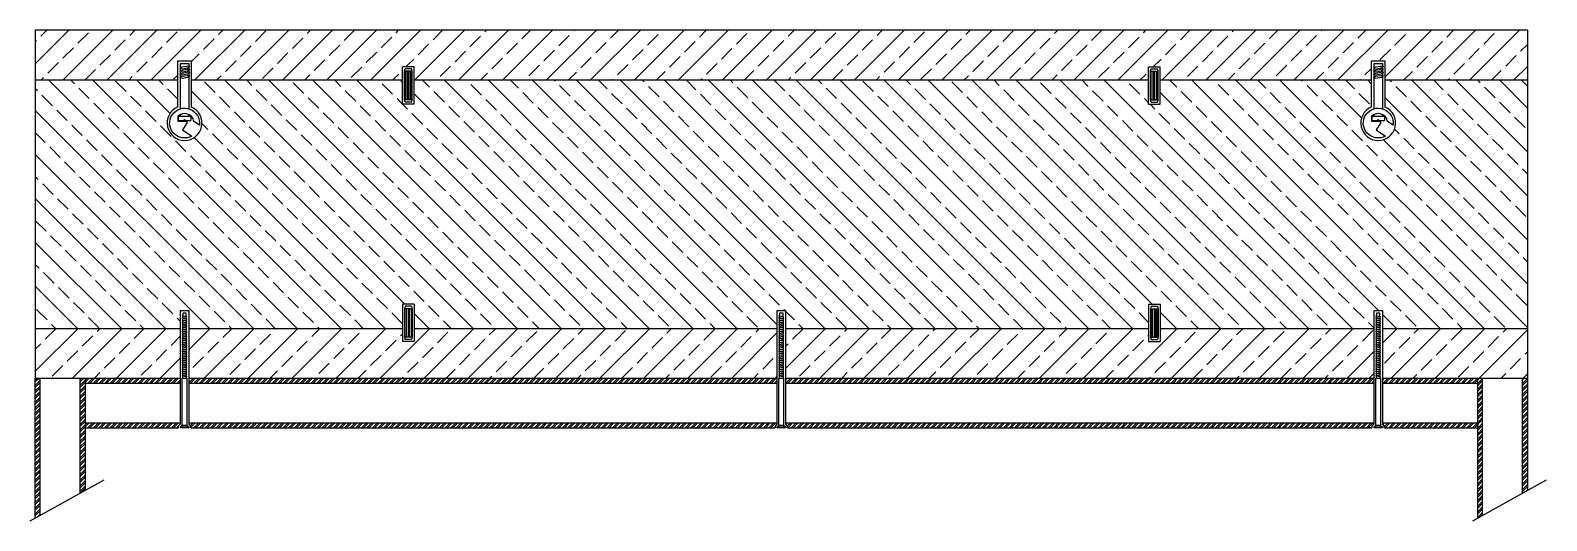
# Model space of a CAD drawing. Header units: millimetres. Extents: x 654 to 2158, y 484 to 1447.
# Drawn here: x 771.5 to 832.5, y 500.5 to 520.2 of the extents above; entities that cross this region are included whole.
import ezdxf

# ---------------------------------------------------------------- set-up
doc = ezdxf.new("R2010")
doc.units = ezdxf.units.MM
doc.layers.add('A-FURN', color=8, linetype='Continuous', lineweight=18)
for name, color, linetype in [('VV_D_2_CAMPITURE', 8, 'Continuous'), ('VV_D_2_QUOTE', 1, 'Continuous'), ('VV_D_2_STRUTTDETTAGLI', 5, 'Continuous'), ('VV_D_2_STRUTTPRINCIPALE', 3, 'Continuous'), ('VV_D_2_STRUTTSECONDARIA', 2, 'Continuous'), ('VV_D_2_VITI_DETTAGLI', 1, 'Continuous')]:
    doc.layers.add(name, color=color, linetype=linetype)
doc.layers.add('VV_D_2_VITI', color=2, linetype='Continuous', transparency=0.2)
pattern_1 = [(45, (0, 0), (-0.112253202, 0.112253202), []), (45, (0, 0.07938), (-0.112253202, 0.112253202), [])]

msp = doc.modelspace()

# ---------------------------------------------------------------- hatches: boundary and pattern name
at = {"layer": 'VV_D_2_CAMPITURE'}
h = msp.add_hatch(dxfattribs=at)
h.set_pattern_fill('JIS_STN_2.5', color=256, scale=0.5)
h.paths.add_polyline_path([(831.689, 520.247), (771.689, 520.247), (771.689, 518.247), (777.406, 518.247), (777.406, 519), (777.971, 519), (777.971, 518.247), (786.453, 518.247), (786.453, 518.776), (786.924, 518.776), (786.924, 518.247), (816.453, 518.247), (816.453, 518.776), (816.924, 518.776), (816.924, 518.247), (825.406, 518.247), (825.406, 519), (825.971, 519), (825.971, 518.247), (831.689, 518.247)])
h.paths.add_polyline_path([(831.689, 508.247), (825.87, 508.247), (825.87, 506.247), (831.689, 506.247)])
h.paths.add_polyline_path([(825.516, 508.247), (816.924, 508.247), (816.924, 507.718), (816.453, 507.718), (816.453, 508.247), (801.866, 508.247), (801.866, 506.247), (825.516, 506.247)])
h.paths.add_polyline_path([(801.512, 508.247), (786.924, 508.247), (786.924, 507.718), (786.453, 507.718), (786.453, 508.247), (777.87, 508.247), (777.87, 506.247), (801.512, 506.247)])
h.paths.add_polyline_path([(777.516, 508.247), (771.689, 508.247), (771.689, 506.247), (777.516, 506.247)])
h = msp.add_hatch(dxfattribs=at)
h.set_pattern_fill('JIS_STN_2.5', color=256, scale=0.5, angle=90)
h.paths.add_polyline_path([(831.689, 518.247), (825.971, 518.247), (825.971, 517.154, -4.755737), (825.406, 517.154), (825.406, 518.247), (816.924, 518.247), (816.924, 517.268), (816.453, 517.268), (816.453, 518.247), (786.924, 518.247), (786.924, 517.268), (786.453, 517.268), (786.453, 518.247), (777.971, 518.247), (777.971, 517.154, -4.755737), (777.406, 517.154), (777.406, 518.247), (771.689, 518.247), (771.689, 508.247), (777.516, 508.247), (777.516, 508.954), (777.87, 508.954), (777.87, 508.247), (786.453, 508.247), (786.453, 509.226), (786.924, 509.226), (786.924, 508.247), (801.512, 508.247), (801.512, 508.954), (801.866, 508.954), (801.866, 508.247), (816.453, 508.247), (816.453, 509.226), (816.924, 509.226), (816.924, 508.247), (825.516, 508.247), (825.516, 508.954), (825.87, 508.954), (825.87, 508.247), (831.689, 508.247)])
h = msp.add_hatch(dxfattribs=at)
h.set_pattern_fill('STEEL', color=256, scale=0.05)
h.set_pattern_definition(pattern_1)
h.paths.add_polyline_path([(771.889, 506.247), (771.689, 506.247), (771.689, 500.618), (771.889, 500.728)])
h.paths.add_polyline_path([(773.689, 506.247), (773.489, 506.247), (773.489, 501.611), (773.689, 501.722)])
h.paths.add_polyline_path([(777.516, 504.399), (777.516, 504.447), (773.689, 504.447), (773.689, 504.247), (777.438, 504.247), (777.438, 504.319)])
h.paths.add_polyline_path([(777.516, 506.247), (773.689, 506.247), (773.689, 506.047), (777.516, 506.047)])
h = msp.add_hatch(dxfattribs=at)
h.set_pattern_fill('STEEL', color=256, scale=0.05)
h.set_pattern_definition(pattern_1)
h.paths.add_polyline_path([(801.512, 506.247), (777.87, 506.247), (777.87, 506.047), (801.512, 506.047)])
h.paths.add_polyline_path([(801.512, 504.399), (801.512, 504.447), (777.87, 504.447), (777.87, 504.391), (777.94, 504.319), (777.94, 504.247), (801.434, 504.247), (801.434, 504.319)])
h = msp.add_hatch(dxfattribs=at)
h.set_pattern_fill('STEEL', color=256, scale=0.05)
h.set_pattern_definition(pattern_1)
h.paths.add_polyline_path([(825.516, 506.247), (801.866, 506.247), (801.866, 506.047), (825.516, 506.047)])
h.paths.add_polyline_path([(825.516, 504.399), (825.516, 504.447), (801.866, 504.447), (801.866, 504.391), (801.936, 504.319), (801.936, 504.247), (825.438, 504.247), (825.438, 504.319)])
h = msp.add_hatch(dxfattribs=at)
h.set_pattern_fill('STEEL', color=256, scale=0.05)
h.set_pattern_definition(pattern_1)
h.paths.add_polyline_path([(829.689, 506.247), (825.87, 506.247), (825.87, 506.047), (829.689, 506.047)])
h.paths.add_polyline_path([(829.689, 504.447), (825.87, 504.447), (825.87, 504.391), (825.94, 504.319), (825.94, 504.247), (829.689, 504.247)])
h.paths.add_polyline_path([(829.889, 506.247), (829.689, 506.247), (829.689, 506.047), (829.689, 500.618), (829.889, 500.728)])
h.paths.add_polyline_path([(831.689, 506.247), (831.489, 506.247), (831.489, 501.611), (831.689, 501.722)])

# ---------------------------------------------------------------- linework, layer by layer
at = {"layer": 'A-FURN'}
for p, q in [((777.924, 518.899), (777.924, 518.897)), ((825.924, 518.899), (825.924, 518.897))]:
    msp.add_line(p, q, dxfattribs=at)
at = {"layer": 'VV_D_2_QUOTE'}
for p, q in [((771.488, 500.507), (774.463, 502.149)), ((829.488, 500.507), (832.463, 502.149))]:
    msp.add_line(p, q, dxfattribs=at)
at = {"layer": 'VV_D_2_STRUTTDETTAGLI'}
for p, q in [((786.453, 517.268), (786.453, 518.776)), ((786.924, 518.776), (786.453, 518.776)), ((786.924, 517.268), (786.924, 518.776)), ((816.453, 517.268), (816.453, 518.776)), ((816.453, 518.776), (816.924, 518.776)), ((816.924, 517.268), (816.924, 518.776)), ((786.924, 517.268), (786.453, 517.268)), ((816.453, 517.268), (816.924, 517.268)), ((786.924, 509.226), (786.453, 509.226)), ((786.453, 509.226), (786.453, 507.718)), ((786.924, 509.226), (786.924, 507.718)), ((816.453, 509.226), (816.924, 509.226)), ((816.453, 509.226), (816.453, 507.718)), ((816.924, 509.226), (816.924, 507.718)), ((786.924, 507.718), (786.453, 507.718)), ((816.453, 507.718), (816.924, 507.718))]:
    msp.add_line(p, q, dxfattribs=at)
for points in [[(777.406, 517.154, 4.755737), (777.971, 517.154), (777.971, 519), (777.406, 519)], [(825.406, 517.154, 4.755737), (825.971, 517.154), (825.971, 519), (825.406, 519)]]:
    msp.add_lwpolyline(points, format="xyb", close=True, dxfattribs=at)
for points in [[(777.94, 504.247), (777.94, 504.319), (777.87, 504.391), (777.87, 508.954), (777.516, 508.954), (777.516, 504.399), (777.438, 504.319), (777.438, 504.247)], [(801.936, 504.247), (801.936, 504.319), (801.866, 504.391), (801.866, 508.954), (801.512, 508.954), (801.512, 504.399), (801.434, 504.319), (801.434, 504.247)], [(825.94, 504.247), (825.94, 504.319), (825.87, 504.391), (825.87, 508.954), (825.516, 508.954), (825.516, 504.399), (825.438, 504.319), (825.438, 504.247)]]:
    msp.add_lwpolyline(points, dxfattribs=at)
at = {"layer": 'VV_D_2_STRUTTPRINCIPALE'}
for p, q in [((831.689, 520.247), (771.689, 520.247)), ((771.689, 520.247), (771.689, 506.247)), ((831.689, 520.247), (831.689, 506.247)), ((771.689, 518.247), (777.406, 518.247)), ((777.971, 518.247), (786.453, 518.247)), ((786.924, 518.247), (816.453, 518.247)), ((816.924, 518.247), (825.406, 518.247)), ((825.971, 518.247), (831.689, 518.247)), ((771.689, 508.247), (777.516, 508.247)), ((777.87, 508.247), (786.453, 508.247)), ((786.924, 508.247), (801.512, 508.247)), ((786.924, 508.247), (801.512, 508.247)), ((786.924, 508.247), (801.512, 508.247)), ((801.866, 508.247), (816.453, 508.247)), ((816.924, 508.247), (825.516, 508.247)), ((825.87, 508.247), (831.689, 508.247)), ((771.689, 506.247), (777.516, 506.247)), ((777.87, 506.247), (801.512, 506.247)), ((801.866, 506.247), (825.516, 506.247)), ((825.87, 506.247), (831.689, 506.247))]:
    msp.add_line(p, q, dxfattribs=at)
msp.add_lwpolyline([(825.984, 515.99, -4.252837), (826.284, 516.433), (826.065, 516.58, 0.601202), (825.421, 516.786), (825.421, 516.595), (825.741, 516.595, -0.264523), (825.787, 516.509), (825.608, 516.244)], format="xyb", close=True, dxfattribs=at)
at = {"layer": 'VV_D_2_STRUTTSECONDARIA'}
for p, q in [((771.689, 500.618), (771.689, 506.247)), ((771.889, 500.728), (771.889, 506.247)), ((773.489, 501.611), (773.489, 506.247)), ((773.689, 506.247), (773.689, 501.722)), ((829.689, 500.618), (829.689, 506.247)), ((829.889, 500.728), (829.889, 506.247)), ((831.489, 501.611), (831.489, 506.247)), ((831.689, 506.247), (831.689, 501.722)), ((773.689, 506.047), (777.516, 506.047)), ((777.87, 506.047), (801.512, 506.047)), ((801.866, 506.047), (825.516, 506.047)), ((825.87, 506.047), (829.689, 506.047)), ((773.689, 504.447), (777.516, 504.447)), ((777.87, 504.447), (801.512, 504.447)), ((801.866, 504.447), (825.516, 504.447)), ((825.87, 504.447), (829.689, 504.447)), ((773.689, 504.247), (777.438, 504.247)), ((777.94, 504.247), (801.434, 504.247)), ((801.936, 504.247), (825.438, 504.247)), ((825.94, 504.247), (829.689, 504.247))]:
    msp.add_line(p, q, dxfattribs=at)
msp.add_lwpolyline([(777.984, 515.99, -4.252837), (778.284, 516.433), (778.065, 516.58, 0.601202), (777.421, 516.786), (777.421, 516.595), (777.741, 516.595, -0.264523), (777.787, 516.509), (777.608, 516.244)], format="xyb", close=True, dxfattribs=at)
at = {"layer": 'VV_D_2_VITI'}
for p, q in [((777.521, 518.914), (777.857, 518.914)), ((777.521, 517.088), (777.521, 518.914)), ((777.857, 518.914), (777.857, 517.088)), ((825.521, 518.914), (825.857, 518.914)), ((825.521, 517.088), (825.521, 518.914)), ((825.857, 518.914), (825.857, 517.088)), ((786.539, 518.606), (786.564, 518.691)), ((786.839, 518.606), (786.539, 518.606)), ((786.539, 517.454), (786.539, 518.606)), ((786.814, 518.691), (786.564, 518.691)), ((786.839, 518.606), (786.814, 518.691)), ((786.839, 517.454), (786.839, 518.606)), ((816.539, 518.606), (816.564, 518.691)), ((816.539, 518.606), (816.839, 518.606)), ((816.539, 517.454), (816.539, 518.606)), ((816.564, 518.691), (816.814, 518.691)), ((816.839, 518.606), (816.814, 518.691)), ((816.839, 517.454), (816.839, 518.606)), ((786.564, 517.354), (786.539, 517.454)), ((786.839, 517.454), (786.539, 517.454)), ((786.814, 517.354), (786.564, 517.354)), ((786.814, 517.354), (786.839, 517.454)), ((816.539, 517.454), (816.839, 517.454)), ((816.564, 517.354), (816.539, 517.454)), ((816.564, 517.354), (816.814, 517.354)), ((816.814, 517.354), (816.839, 517.454)), ((777.941, 516.779), (777.437, 516.779)), ((777.437, 516.779), (777.437, 516.61)), ((777.437, 516.61), (777.941, 516.61)), ((777.521, 516.779), (777.521, 516.856)), ((777.689, 516.65), (777.649, 516.61)), ((777.689, 516.61), (777.689, 516.65)), ((777.689, 516.65), (777.729, 516.61)), ((777.857, 516.856), (777.857, 516.779)), ((777.941, 516.779), (777.941, 516.61)), ((825.941, 516.779), (825.437, 516.779)), ((825.437, 516.779), (825.437, 516.61)), ((825.437, 516.61), (825.941, 516.61)), ((825.521, 516.779), (825.521, 516.856)), ((825.689, 516.65), (825.649, 516.61)), ((825.689, 516.61), (825.689, 516.65)), ((825.689, 516.65), (825.729, 516.61)), ((825.857, 516.856), (825.857, 516.779)), ((825.941, 516.779), (825.941, 516.61)), ((777.76, 508.862), (777.618, 508.862)), ((777.618, 508.862), (777.618, 508.757)), ((777.618, 508.667), (777.618, 508.737)), ((777.618, 508.578), (777.618, 508.648)), ((777.618, 508.488), (777.618, 508.558)), ((777.76, 508.733), (777.76, 508.862)), ((777.76, 508.714), (777.76, 508.643)), ((777.76, 508.624), (777.76, 508.554)), ((786.564, 509.141), (786.539, 509.041)), ((786.839, 509.041), (786.539, 509.041)), ((786.539, 509.041), (786.539, 507.889)), ((786.814, 509.141), (786.564, 509.141)), ((786.814, 509.141), (786.839, 509.041)), ((786.839, 509.041), (786.839, 507.889)), ((801.756, 508.862), (801.614, 508.862)), ((801.614, 508.862), (801.614, 508.757)), ((801.614, 508.667), (801.614, 508.737)), ((801.614, 508.578), (801.614, 508.648)), ((801.614, 508.488), (801.614, 508.558)), ((801.756, 508.733), (801.756, 508.862)), ((801.756, 508.714), (801.756, 508.643)), ((801.756, 508.624), (801.756, 508.554)), ((816.564, 509.141), (816.539, 509.041)), ((816.539, 509.041), (816.839, 509.041)), ((816.539, 509.041), (816.539, 507.889)), ((816.564, 509.141), (816.814, 509.141)), ((816.814, 509.141), (816.839, 509.041)), ((816.839, 509.041), (816.839, 507.889)), ((825.76, 508.862), (825.618, 508.862)), ((825.618, 508.862), (825.618, 508.757)), ((825.618, 508.667), (825.618, 508.737)), ((825.618, 508.578), (825.618, 508.648)), ((825.618, 508.488), (825.618, 508.558)), ((825.76, 508.733), (825.76, 508.862)), ((825.76, 508.714), (825.76, 508.643)), ((825.76, 508.624), (825.76, 508.554)), ((777.618, 508.399), (777.618, 508.469)), ((777.618, 508.31), (777.618, 508.38)), ((777.618, 508.22), (777.618, 508.29)), ((777.618, 508.131), (777.618, 508.201)), ((777.618, 508.041), (777.618, 508.111)), ((777.618, 507.952), (777.618, 508.022)), ((777.618, 507.863), (777.618, 507.933)), ((777.76, 508.535), (777.76, 508.464)), ((777.76, 508.446), (777.76, 508.375)), ((777.76, 508.356), (777.76, 508.286)), ((777.76, 508.267), (777.76, 508.196)), ((777.76, 508.177), (777.76, 508.107)), ((777.76, 508.088), (777.76, 508.017)), ((777.76, 507.999), (777.76, 507.928)), ((801.614, 508.399), (801.614, 508.469)), ((801.614, 508.31), (801.614, 508.38)), ((801.614, 508.22), (801.614, 508.29)), ((801.614, 508.131), (801.614, 508.201)), ((801.614, 508.041), (801.614, 508.111)), ((801.614, 507.952), (801.614, 508.022)), ((801.614, 507.863), (801.614, 507.933)), ((801.756, 508.535), (801.756, 508.464)), ((801.756, 508.446), (801.756, 508.375)), ((801.756, 508.356), (801.756, 508.286)), ((801.756, 508.267), (801.756, 508.196)), ((801.756, 508.177), (801.756, 508.107)), ((801.756, 508.088), (801.756, 508.017)), ((801.756, 507.999), (801.756, 507.928)), ((825.618, 508.399), (825.618, 508.469)), ((825.618, 508.31), (825.618, 508.38)), ((825.618, 508.22), (825.618, 508.29)), ((825.618, 508.131), (825.618, 508.201)), ((825.618, 508.041), (825.618, 508.111)), ((825.618, 507.952), (825.618, 508.022)), ((825.618, 507.863), (825.618, 507.933)), ((825.76, 508.535), (825.76, 508.464)), ((825.76, 508.446), (825.76, 508.375)), ((825.76, 508.356), (825.76, 508.286)), ((825.76, 508.267), (825.76, 508.196)), ((825.76, 508.177), (825.76, 508.107)), ((825.76, 508.088), (825.76, 508.017)), ((825.76, 507.999), (825.76, 507.928)), ((777.618, 507.774), (777.618, 507.844)), ((777.618, 507.684), (777.618, 507.754)), ((777.618, 507.595), (777.618, 507.665)), ((777.618, 507.505), (777.618, 507.575)), ((777.618, 507.416), (777.618, 507.486)), ((777.618, 507.326), (777.618, 507.396)), ((777.76, 507.91), (777.76, 507.839)), ((777.76, 507.82), (777.76, 507.75)), ((777.76, 507.731), (777.76, 507.66)), ((777.76, 507.641), (777.76, 507.571)), ((777.76, 507.552), (777.76, 507.481)), ((777.76, 507.462), (777.76, 507.391)), ((777.76, 507.372), (777.76, 507.302)), ((786.839, 507.889), (786.539, 507.889)), ((786.539, 507.889), (786.564, 507.804)), ((786.814, 507.804), (786.564, 507.804)), ((786.839, 507.889), (786.814, 507.804)), ((801.614, 507.774), (801.614, 507.844)), ((801.614, 507.684), (801.614, 507.754)), ((801.614, 507.595), (801.614, 507.665)), ((801.614, 507.505), (801.614, 507.575)), ((801.614, 507.416), (801.614, 507.486)), ((801.614, 507.326), (801.614, 507.396)), ((801.756, 507.91), (801.756, 507.839)), ((801.756, 507.82), (801.756, 507.75)), ((801.756, 507.731), (801.756, 507.66)), ((801.756, 507.641), (801.756, 507.571)), ((801.756, 507.552), (801.756, 507.481)), ((801.756, 507.462), (801.756, 507.391)), ((801.756, 507.372), (801.756, 507.302)), ((816.539, 507.889), (816.839, 507.889)), ((816.539, 507.889), (816.564, 507.804)), ((816.564, 507.804), (816.814, 507.804)), ((816.839, 507.889), (816.814, 507.804)), ((825.618, 507.774), (825.618, 507.844)), ((825.618, 507.684), (825.618, 507.754)), ((825.618, 507.595), (825.618, 507.665)), ((825.618, 507.505), (825.618, 507.575)), ((825.618, 507.416), (825.618, 507.486)), ((825.618, 507.326), (825.618, 507.396)), ((825.76, 507.91), (825.76, 507.839)), ((825.76, 507.82), (825.76, 507.75)), ((825.76, 507.731), (825.76, 507.66)), ((825.76, 507.641), (825.76, 507.571)), ((825.76, 507.552), (825.76, 507.481)), ((825.76, 507.462), (825.76, 507.391)), ((825.76, 507.372), (825.76, 507.302)), ((777.618, 507.237), (777.618, 507.307)), ((777.618, 507.148), (777.618, 507.218)), ((777.618, 507.059), (777.618, 507.129)), ((777.618, 506.969), (777.618, 507.039)), ((777.618, 506.88), (777.618, 506.95)), ((777.618, 506.79), (777.618, 506.86)), ((777.618, 506.701), (777.618, 506.771)), ((777.76, 507.284), (777.76, 507.213)), ((777.76, 507.195), (777.76, 507.124)), ((777.76, 507.105), (777.76, 507.035)), ((777.76, 507.016), (777.76, 506.945)), ((777.76, 506.926), (777.76, 506.855)), ((777.76, 506.836), (777.76, 506.766)), ((777.76, 506.747), (777.76, 506.676)), ((801.614, 507.237), (801.614, 507.307)), ((801.614, 507.148), (801.614, 507.218)), ((801.614, 507.059), (801.614, 507.129)), ((801.614, 506.969), (801.614, 507.039)), ((801.614, 506.88), (801.614, 506.95)), ((801.614, 506.79), (801.614, 506.86)), ((801.614, 506.701), (801.614, 506.771)), ((801.756, 507.284), (801.756, 507.213)), ((801.756, 507.195), (801.756, 507.124)), ((801.756, 507.105), (801.756, 507.035)), ((801.756, 507.016), (801.756, 506.945)), ((801.756, 506.926), (801.756, 506.855)), ((801.756, 506.836), (801.756, 506.766)), ((801.756, 506.747), (801.756, 506.676)), ((825.618, 507.237), (825.618, 507.307)), ((825.618, 507.148), (825.618, 507.218)), ((825.618, 507.059), (825.618, 507.129)), ((825.618, 506.969), (825.618, 507.039)), ((825.618, 506.88), (825.618, 506.95)), ((825.618, 506.79), (825.618, 506.86)), ((825.618, 506.701), (825.618, 506.771)), ((825.76, 507.284), (825.76, 507.213)), ((825.76, 507.195), (825.76, 507.124)), ((825.76, 507.105), (825.76, 507.035)), ((825.76, 507.016), (825.76, 506.945)), ((825.76, 506.926), (825.76, 506.855)), ((825.76, 506.836), (825.76, 506.766)), ((825.76, 506.747), (825.76, 506.676)), ((777.593, 504.356), (777.593, 506.247)), ((777.593, 506.247), (777.784, 506.247)), ((777.618, 506.611), (777.618, 506.681)), ((777.618, 506.522), (777.618, 506.592)), ((777.618, 506.433), (777.618, 506.503)), ((777.618, 506.344), (777.618, 506.414)), ((777.618, 506.247), (777.618, 506.324)), ((777.76, 506.657), (777.76, 506.587)), ((777.76, 506.568), (777.76, 506.498)), ((777.76, 506.48), (777.76, 506.409)), ((777.76, 506.39), (777.76, 506.319)), ((777.76, 506.3), (777.76, 506.247)), ((777.784, 506.247), (777.784, 504.356)), ((801.589, 504.356), (801.589, 506.247)), ((801.589, 506.247), (801.78, 506.247)), ((801.614, 506.611), (801.614, 506.681)), ((801.614, 506.522), (801.614, 506.592)), ((801.614, 506.433), (801.614, 506.503)), ((801.614, 506.344), (801.614, 506.414)), ((801.614, 506.247), (801.614, 506.324)), ((801.756, 506.657), (801.756, 506.587)), ((801.756, 506.568), (801.756, 506.498)), ((801.756, 506.48), (801.756, 506.409)), ((801.756, 506.39), (801.756, 506.319)), ((801.756, 506.3), (801.756, 506.247)), ((801.78, 506.247), (801.78, 504.356)), ((825.593, 504.356), (825.593, 506.247)), ((825.593, 506.247), (825.784, 506.247)), ((825.618, 506.611), (825.618, 506.681)), ((825.618, 506.522), (825.618, 506.592)), ((825.618, 506.433), (825.618, 506.503)), ((825.618, 506.344), (825.618, 506.414)), ((825.618, 506.247), (825.618, 506.324)), ((825.76, 506.657), (825.76, 506.587)), ((825.76, 506.568), (825.76, 506.498)), ((825.76, 506.48), (825.76, 506.409)), ((825.76, 506.39), (825.76, 506.319)), ((825.76, 506.3), (825.76, 506.247)), ((825.784, 506.247), (825.784, 504.356)), ((777.523, 504.284), (777.855, 504.284)), ((801.519, 504.284), (801.851, 504.284)), ((825.523, 504.284), (825.855, 504.284))]:
    msp.add_line(p, q, dxfattribs=at)
for points in [[(777.593, 504.356), (777.784, 504.356), (777.855, 504.284), (777.855, 504.247), (777.523, 504.247), (777.523, 504.284), (777.593, 504.356)], [(801.589, 504.356), (801.78, 504.356), (801.851, 504.284), (801.851, 504.247), (801.519, 504.247), (801.519, 504.284), (801.589, 504.356)], [(825.593, 504.356), (825.784, 504.356), (825.855, 504.284), (825.855, 504.247), (825.523, 504.247), (825.523, 504.284), (825.593, 504.356)]]:
    msp.add_lwpolyline(points, dxfattribs=at)
at = {"layer": 'VV_D_2_VITI_DETTAGLI'}
for p, q in [((777.494, 518.724), (777.592, 518.774)), ((777.494, 518.722), (777.588, 518.701)), ((777.494, 518.598), (777.592, 518.649)), ((777.494, 518.596), (777.588, 518.575)), ((777.494, 518.471), (777.592, 518.522)), ((777.494, 518.469), (777.588, 518.448)), ((777.494, 518.344), (777.592, 518.395)), ((777.494, 518.343), (777.588, 518.321)), ((777.588, 518.701), (777.816, 518.742)), ((777.588, 518.575), (777.816, 518.616)), ((777.588, 518.448), (777.816, 518.489)), ((777.588, 518.321), (777.816, 518.362)), ((777.592, 518.774), (777.789, 518.809)), ((777.592, 518.649), (777.789, 518.684)), ((777.592, 518.522), (777.789, 518.557)), ((777.592, 518.395), (777.789, 518.43)), ((777.897, 518.794), (777.789, 518.809)), ((777.897, 518.669), (777.789, 518.684)), ((777.897, 518.542), (777.789, 518.557)), ((777.897, 518.415), (777.789, 518.43)), ((777.897, 518.792), (777.816, 518.742)), ((777.897, 518.667), (777.816, 518.616)), ((777.897, 518.54), (777.816, 518.489)), ((777.897, 518.413), (777.816, 518.362)), ((786.564, 518.606), (786.564, 517.454)), ((786.624, 518.606), (786.624, 517.454)), ((786.689, 517.454), (786.689, 518.606)), ((786.754, 518.606), (786.754, 517.454)), ((786.814, 517.454), (786.814, 518.606)), ((816.564, 517.454), (816.564, 518.606)), ((816.624, 518.606), (816.624, 517.454)), ((816.689, 517.454), (816.689, 518.606)), ((816.754, 518.606), (816.754, 517.454)), ((816.814, 518.606), (816.814, 517.454)), ((825.494, 518.724), (825.592, 518.774)), ((825.494, 518.722), (825.588, 518.701)), ((825.494, 518.598), (825.592, 518.649)), ((825.494, 518.596), (825.588, 518.575)), ((825.494, 518.471), (825.592, 518.522)), ((825.494, 518.469), (825.588, 518.448)), ((825.494, 518.344), (825.592, 518.395)), ((825.494, 518.343), (825.588, 518.321)), ((825.588, 518.701), (825.816, 518.742)), ((825.588, 518.575), (825.816, 518.616)), ((825.588, 518.448), (825.816, 518.489)), ((825.588, 518.321), (825.816, 518.362)), ((825.592, 518.774), (825.789, 518.809)), ((825.592, 518.649), (825.789, 518.684)), ((825.592, 518.522), (825.789, 518.557)), ((825.592, 518.395), (825.789, 518.43)), ((825.897, 518.794), (825.789, 518.809)), ((825.897, 518.669), (825.789, 518.684)), ((825.897, 518.542), (825.789, 518.557)), ((825.897, 518.415), (825.789, 518.43)), ((825.897, 518.792), (825.816, 518.742)), ((825.897, 518.667), (825.816, 518.616)), ((825.897, 518.54), (825.816, 518.489)), ((825.897, 518.413), (825.816, 518.362)), ((777.592, 508.753), (777.632, 508.759)), ((777.618, 508.737), (777.592, 508.753)), ((777.592, 508.664), (777.632, 508.669)), ((777.618, 508.648), (777.592, 508.664)), ((777.592, 508.574), (777.632, 508.58)), ((777.618, 508.558), (777.592, 508.574)), ((777.751, 508.712), (777.618, 508.737)), ((777.632, 508.669), (777.618, 508.667)), ((777.751, 508.622), (777.618, 508.648)), ((777.632, 508.58), (777.618, 508.578)), ((777.751, 508.533), (777.618, 508.558)), ((777.632, 508.759), (777.749, 508.738)), ((777.632, 508.669), (777.749, 508.649)), ((777.749, 508.649), (777.632, 508.669)), ((777.632, 508.58), (777.749, 508.559)), ((777.749, 508.559), (777.632, 508.58)), ((777.749, 508.738), (777.785, 508.719)), ((777.749, 508.649), (777.785, 508.63)), ((777.76, 508.643), (777.749, 508.649)), ((777.749, 508.559), (777.785, 508.54)), ((777.76, 508.554), (777.749, 508.559)), ((777.785, 508.719), (777.751, 508.712)), ((777.785, 508.63), (777.751, 508.622)), ((777.785, 508.54), (777.751, 508.533)), ((786.564, 507.889), (786.564, 509.041)), ((786.624, 507.889), (786.624, 509.041)), ((786.689, 509.041), (786.689, 507.889)), ((786.754, 507.889), (786.754, 509.041)), ((786.814, 509.041), (786.814, 507.889)), ((801.588, 508.753), (801.628, 508.759)), ((801.614, 508.737), (801.588, 508.753)), ((801.588, 508.664), (801.628, 508.669)), ((801.614, 508.648), (801.588, 508.664)), ((801.588, 508.574), (801.628, 508.58)), ((801.614, 508.558), (801.588, 508.574)), ((801.747, 508.712), (801.614, 508.737)), ((801.628, 508.669), (801.614, 508.667)), ((801.747, 508.622), (801.614, 508.648)), ((801.628, 508.58), (801.614, 508.578)), ((801.747, 508.533), (801.614, 508.558)), ((801.628, 508.759), (801.745, 508.738)), ((801.628, 508.669), (801.745, 508.649)), ((801.745, 508.649), (801.628, 508.669)), ((801.628, 508.58), (801.745, 508.559)), ((801.745, 508.559), (801.628, 508.58)), ((801.745, 508.738), (801.781, 508.719)), ((801.745, 508.649), (801.781, 508.63)), ((801.756, 508.643), (801.745, 508.649)), ((801.745, 508.559), (801.781, 508.54)), ((801.756, 508.554), (801.745, 508.559)), ((801.781, 508.719), (801.747, 508.712)), ((801.781, 508.63), (801.747, 508.622)), ((801.781, 508.54), (801.747, 508.533)), ((816.564, 509.041), (816.564, 507.889)), ((816.624, 507.889), (816.624, 509.041)), ((816.689, 509.041), (816.689, 507.889)), ((816.754, 507.889), (816.754, 509.041)), ((816.814, 507.889), (816.814, 509.041)), ((825.592, 508.753), (825.632, 508.759)), ((825.618, 508.737), (825.592, 508.753)), ((825.592, 508.664), (825.632, 508.669)), ((825.618, 508.648), (825.592, 508.664)), ((825.592, 508.574), (825.632, 508.58)), ((825.618, 508.558), (825.592, 508.574)), ((825.751, 508.712), (825.618, 508.737)), ((825.632, 508.669), (825.618, 508.667)), ((825.751, 508.622), (825.618, 508.648)), ((825.632, 508.58), (825.618, 508.578)), ((825.751, 508.533), (825.618, 508.558)), ((825.632, 508.759), (825.749, 508.738)), ((825.632, 508.669), (825.749, 508.649)), ((825.749, 508.649), (825.632, 508.669)), ((825.632, 508.58), (825.749, 508.559)), ((825.749, 508.559), (825.632, 508.58)), ((825.749, 508.738), (825.785, 508.719)), ((825.749, 508.649), (825.785, 508.63)), ((825.76, 508.643), (825.749, 508.649)), ((825.749, 508.559), (825.785, 508.54)), ((825.76, 508.554), (825.749, 508.559)), ((825.785, 508.719), (825.751, 508.712)), ((825.785, 508.63), (825.751, 508.622)), ((825.785, 508.54), (825.751, 508.533)), ((777.592, 508.485), (777.632, 508.491)), ((777.618, 508.469), (777.592, 508.485)), ((777.592, 508.396), (777.632, 508.402)), ((777.618, 508.38), (777.592, 508.396)), ((777.592, 508.306), (777.632, 508.312)), ((777.618, 508.29), (777.592, 508.306)), ((777.592, 508.217), (777.632, 508.222)), ((777.618, 508.201), (777.592, 508.217)), ((777.592, 508.127), (777.632, 508.133)), ((777.618, 508.111), (777.592, 508.127)), ((777.592, 508.038), (777.632, 508.044)), ((777.618, 508.022), (777.592, 508.038)), ((777.592, 507.949), (777.632, 507.955)), ((777.618, 507.933), (777.592, 507.949)), ((777.632, 508.49), (777.618, 508.488)), ((777.751, 508.444), (777.618, 508.469)), ((777.632, 508.402), (777.618, 508.399)), ((777.751, 508.354), (777.618, 508.38)), ((777.632, 508.312), (777.618, 508.31)), ((777.751, 508.265), (777.618, 508.29)), ((777.632, 508.222), (777.618, 508.22)), ((777.751, 508.175), (777.618, 508.201)), ((777.632, 508.133), (777.618, 508.131)), ((777.751, 508.086), (777.618, 508.111)), ((777.632, 508.043), (777.618, 508.041)), ((777.751, 507.997), (777.618, 508.022)), ((777.632, 507.954), (777.618, 507.952)), ((777.751, 507.908), (777.618, 507.933)), ((777.632, 508.491), (777.749, 508.47)), ((777.749, 508.47), (777.632, 508.49)), ((777.749, 508.381), (777.632, 508.402)), ((777.632, 508.402), (777.749, 508.381)), ((777.632, 508.312), (777.749, 508.291)), ((777.749, 508.291), (777.632, 508.312)), ((777.632, 508.222), (777.749, 508.202)), ((777.749, 508.202), (777.632, 508.222)), ((777.632, 508.133), (777.749, 508.112)), ((777.749, 508.112), (777.632, 508.133)), ((777.632, 508.044), (777.749, 508.023)), ((777.749, 508.022), (777.632, 508.043)), ((777.632, 507.955), (777.749, 507.934)), ((777.749, 507.934), (777.632, 507.954)), ((777.749, 508.47), (777.785, 508.452)), ((777.76, 508.464), (777.749, 508.47)), ((777.76, 508.375), (777.749, 508.381)), ((777.749, 508.381), (777.785, 508.362)), ((777.749, 508.291), (777.785, 508.272)), ((777.76, 508.286), (777.749, 508.291)), ((777.749, 508.202), (777.785, 508.183)), ((777.76, 508.196), (777.749, 508.202)), ((777.749, 508.112), (777.785, 508.093)), ((777.76, 508.107), (777.749, 508.112)), ((777.749, 508.023), (777.785, 508.004)), ((777.76, 508.017), (777.749, 508.022)), ((777.749, 507.934), (777.785, 507.916)), ((777.76, 507.928), (777.749, 507.934)), ((777.785, 508.452), (777.751, 508.444)), ((777.785, 508.362), (777.751, 508.354)), ((777.785, 508.272), (777.751, 508.265)), ((777.785, 508.183), (777.751, 508.175)), ((777.785, 508.093), (777.751, 508.086)), ((777.785, 508.004), (777.751, 507.997)), ((801.588, 508.485), (801.628, 508.491)), ((801.614, 508.469), (801.588, 508.485)), ((801.588, 508.396), (801.628, 508.402)), ((801.614, 508.38), (801.588, 508.396)), ((801.588, 508.306), (801.628, 508.312)), ((801.614, 508.29), (801.588, 508.306)), ((801.588, 508.217), (801.628, 508.222)), ((801.614, 508.201), (801.588, 508.217)), ((801.588, 508.127), (801.628, 508.133)), ((801.614, 508.111), (801.588, 508.127)), ((801.588, 508.038), (801.628, 508.044)), ((801.614, 508.022), (801.588, 508.038)), ((801.588, 507.949), (801.628, 507.955)), ((801.614, 507.933), (801.588, 507.949)), ((801.628, 508.49), (801.614, 508.488)), ((801.747, 508.444), (801.614, 508.469)), ((801.628, 508.402), (801.614, 508.399)), ((801.747, 508.354), (801.614, 508.38)), ((801.628, 508.312), (801.614, 508.31)), ((801.747, 508.265), (801.614, 508.29)), ((801.628, 508.222), (801.614, 508.22)), ((801.747, 508.175), (801.614, 508.201)), ((801.628, 508.133), (801.614, 508.131)), ((801.747, 508.086), (801.614, 508.111)), ((801.628, 508.043), (801.614, 508.041)), ((801.747, 507.997), (801.614, 508.022)), ((801.628, 507.954), (801.614, 507.952)), ((801.747, 507.908), (801.614, 507.933)), ((801.628, 508.491), (801.745, 508.47)), ((801.745, 508.47), (801.628, 508.49)), ((801.745, 508.381), (801.628, 508.402)), ((801.628, 508.402), (801.745, 508.381)), ((801.628, 508.312), (801.745, 508.291)), ((801.745, 508.291), (801.628, 508.312)), ((801.628, 508.222), (801.745, 508.202)), ((801.745, 508.202), (801.628, 508.222)), ((801.628, 508.133), (801.745, 508.112)), ((801.745, 508.112), (801.628, 508.133)), ((801.628, 508.044), (801.745, 508.023)), ((801.745, 508.022), (801.628, 508.043)), ((801.628, 507.955), (801.745, 507.934)), ((801.745, 507.934), (801.628, 507.954)), ((801.745, 508.47), (801.781, 508.452)), ((801.756, 508.464), (801.745, 508.47)), ((801.756, 508.375), (801.745, 508.381)), ((801.745, 508.381), (801.781, 508.362)), ((801.745, 508.291), (801.781, 508.272)), ((801.756, 508.286), (801.745, 508.291)), ((801.745, 508.202), (801.781, 508.183)), ((801.756, 508.196), (801.745, 508.202)), ((801.745, 508.112), (801.781, 508.093)), ((801.756, 508.107), (801.745, 508.112)), ((801.745, 508.023), (801.781, 508.004)), ((801.756, 508.017), (801.745, 508.022)), ((801.745, 507.934), (801.781, 507.916)), ((801.756, 507.928), (801.745, 507.934)), ((801.781, 508.452), (801.747, 508.444)), ((801.781, 508.362), (801.747, 508.354)), ((801.781, 508.272), (801.747, 508.265)), ((801.781, 508.183), (801.747, 508.175)), ((801.781, 508.093), (801.747, 508.086)), ((801.781, 508.004), (801.747, 507.997)), ((825.592, 508.485), (825.632, 508.491)), ((825.618, 508.469), (825.592, 508.485)), ((825.592, 508.396), (825.632, 508.402)), ((825.618, 508.38), (825.592, 508.396)), ((825.592, 508.306), (825.632, 508.312)), ((825.618, 508.29), (825.592, 508.306)), ((825.592, 508.217), (825.632, 508.222)), ((825.618, 508.201), (825.592, 508.217)), ((825.592, 508.127), (825.632, 508.133)), ((825.618, 508.111), (825.592, 508.127)), ((825.592, 508.038), (825.632, 508.044)), ((825.618, 508.022), (825.592, 508.038)), ((825.592, 507.949), (825.632, 507.955)), ((825.618, 507.933), (825.592, 507.949)), ((825.632, 508.49), (825.618, 508.488)), ((825.751, 508.444), (825.618, 508.469)), ((825.632, 508.402), (825.618, 508.399)), ((825.751, 508.354), (825.618, 508.38)), ((825.632, 508.312), (825.618, 508.31)), ((825.751, 508.265), (825.618, 508.29)), ((825.632, 508.222), (825.618, 508.22)), ((825.751, 508.175), (825.618, 508.201)), ((825.632, 508.133), (825.618, 508.131)), ((825.751, 508.086), (825.618, 508.111)), ((825.632, 508.043), (825.618, 508.041)), ((825.751, 507.997), (825.618, 508.022)), ((825.632, 507.954), (825.618, 507.952)), ((825.751, 507.908), (825.618, 507.933)), ((825.632, 508.491), (825.749, 508.47)), ((825.749, 508.47), (825.632, 508.49)), ((825.749, 508.381), (825.632, 508.402)), ((825.632, 508.402), (825.749, 508.381)), ((825.632, 508.312), (825.749, 508.291)), ((825.749, 508.291), (825.632, 508.312)), ((825.632, 508.222), (825.749, 508.202)), ((825.749, 508.202), (825.632, 508.222)), ((825.632, 508.133), (825.749, 508.112)), ((825.749, 508.112), (825.632, 508.133)), ((825.632, 508.044), (825.749, 508.023)), ((825.749, 508.022), (825.632, 508.043)), ((825.632, 507.955), (825.749, 507.934)), ((825.749, 507.934), (825.632, 507.954)), ((825.749, 508.47), (825.785, 508.452)), ((825.76, 508.464), (825.749, 508.47)), ((825.76, 508.375), (825.749, 508.381)), ((825.749, 508.381), (825.785, 508.362)), ((825.749, 508.291), (825.785, 508.272)), ((825.76, 508.286), (825.749, 508.291)), ((825.749, 508.202), (825.785, 508.183)), ((825.76, 508.196), (825.749, 508.202)), ((825.749, 508.112), (825.785, 508.093)), ((825.76, 508.107), (825.749, 508.112)), ((825.749, 508.023), (825.785, 508.004)), ((825.76, 508.017), (825.749, 508.022)), ((825.749, 507.934), (825.785, 507.916)), ((825.76, 507.928), (825.749, 507.934)), ((825.785, 508.452), (825.751, 508.444)), ((825.785, 508.362), (825.751, 508.354)), ((825.785, 508.272), (825.751, 508.265)), ((825.785, 508.183), (825.751, 508.175)), ((825.785, 508.093), (825.751, 508.086)), ((825.785, 508.004), (825.751, 507.997)), ((777.592, 507.86), (777.632, 507.866)), ((777.618, 507.844), (777.592, 507.86)), ((777.592, 507.77), (777.632, 507.776)), ((777.618, 507.754), (777.592, 507.77)), ((777.592, 507.681), (777.632, 507.686)), ((777.618, 507.665), (777.592, 507.681)), ((777.592, 507.591), (777.618, 507.595)), ((777.618, 507.575), (777.592, 507.591)), ((777.592, 507.502), (777.632, 507.507)), ((777.618, 507.486), (777.592, 507.502)), ((777.592, 507.412), (777.632, 507.418)), ((777.618, 507.396), (777.592, 507.412)), ((777.592, 507.323), (777.632, 507.329)), ((777.618, 507.307), (777.592, 507.323)), ((777.632, 507.866), (777.618, 507.863)), ((777.751, 507.818), (777.618, 507.844)), ((777.632, 507.776), (777.618, 507.774)), ((777.751, 507.729), (777.618, 507.754)), ((777.632, 507.686), (777.618, 507.684)), ((777.751, 507.639), (777.618, 507.665)), ((777.618, 507.595), (777.632, 507.597)), ((777.632, 507.597), (777.618, 507.595)), ((777.623, 507.572), (777.618, 507.575)), ((777.632, 507.507), (777.618, 507.505)), ((777.751, 507.46), (777.618, 507.486)), ((777.632, 507.418), (777.618, 507.416)), ((777.751, 507.37), (777.618, 507.396)), ((777.632, 507.328), (777.618, 507.326)), ((777.751, 507.55), (777.623, 507.572)), ((777.632, 507.866), (777.749, 507.845)), ((777.749, 507.845), (777.632, 507.866)), ((777.632, 507.776), (777.749, 507.755)), ((777.749, 507.755), (777.632, 507.776)), ((777.632, 507.686), (777.749, 507.666)), ((777.749, 507.666), (777.632, 507.686)), ((777.632, 507.597), (777.749, 507.576)), ((777.749, 507.576), (777.632, 507.597)), ((777.632, 507.507), (777.749, 507.486)), ((777.749, 507.486), (777.632, 507.507)), ((777.632, 507.418), (777.749, 507.397)), ((777.749, 507.397), (777.632, 507.418)), ((777.632, 507.329), (777.749, 507.308)), ((777.749, 507.307), (777.632, 507.328)), ((777.749, 507.845), (777.785, 507.826)), ((777.76, 507.839), (777.749, 507.845)), ((777.749, 507.755), (777.785, 507.736)), ((777.76, 507.75), (777.749, 507.755)), ((777.749, 507.666), (777.785, 507.647)), ((777.76, 507.66), (777.749, 507.666)), ((777.749, 507.576), (777.785, 507.557)), ((777.76, 507.571), (777.749, 507.576)), ((777.749, 507.486), (777.785, 507.468)), ((777.76, 507.481), (777.749, 507.486)), ((777.749, 507.397), (777.785, 507.378)), ((777.76, 507.391), (777.749, 507.397)), ((777.785, 507.916), (777.751, 507.908)), ((777.785, 507.826), (777.751, 507.818)), ((777.785, 507.736), (777.751, 507.729)), ((777.785, 507.647), (777.751, 507.639)), ((777.785, 507.557), (777.751, 507.55)), ((777.785, 507.468), (777.751, 507.46)), ((777.785, 507.378), (777.751, 507.37)), ((801.588, 507.86), (801.628, 507.866)), ((801.614, 507.844), (801.588, 507.86)), ((801.588, 507.77), (801.628, 507.776)), ((801.614, 507.754), (801.588, 507.77)), ((801.588, 507.681), (801.628, 507.686)), ((801.614, 507.665), (801.588, 507.681)), ((801.588, 507.591), (801.614, 507.595)), ((801.614, 507.575), (801.588, 507.591)), ((801.588, 507.502), (801.628, 507.507)), ((801.614, 507.486), (801.588, 507.502)), ((801.588, 507.412), (801.628, 507.418)), ((801.614, 507.396), (801.588, 507.412)), ((801.588, 507.323), (801.628, 507.329)), ((801.614, 507.307), (801.588, 507.323)), ((801.628, 507.866), (801.614, 507.863)), ((801.747, 507.818), (801.614, 507.844)), ((801.628, 507.776), (801.614, 507.774)), ((801.747, 507.729), (801.614, 507.754)), ((801.628, 507.686), (801.614, 507.684)), ((801.747, 507.639), (801.614, 507.665)), ((801.614, 507.595), (801.628, 507.597)), ((801.628, 507.597), (801.614, 507.595)), ((801.619, 507.572), (801.614, 507.575)), ((801.628, 507.507), (801.614, 507.505)), ((801.747, 507.46), (801.614, 507.486)), ((801.628, 507.418), (801.614, 507.416)), ((801.747, 507.37), (801.614, 507.396)), ((801.628, 507.328), (801.614, 507.326)), ((801.747, 507.55), (801.619, 507.572)), ((801.628, 507.866), (801.745, 507.845)), ((801.745, 507.845), (801.628, 507.866)), ((801.628, 507.776), (801.745, 507.755)), ((801.745, 507.755), (801.628, 507.776)), ((801.628, 507.686), (801.745, 507.666)), ((801.745, 507.666), (801.628, 507.686)), ((801.628, 507.597), (801.745, 507.576)), ((801.745, 507.576), (801.628, 507.597)), ((801.628, 507.507), (801.745, 507.486)), ((801.745, 507.486), (801.628, 507.507)), ((801.628, 507.418), (801.745, 507.397)), ((801.745, 507.397), (801.628, 507.418)), ((801.628, 507.329), (801.745, 507.308)), ((801.745, 507.307), (801.628, 507.328)), ((801.745, 507.845), (801.781, 507.826)), ((801.756, 507.839), (801.745, 507.845)), ((801.745, 507.755), (801.781, 507.736)), ((801.756, 507.75), (801.745, 507.755)), ((801.745, 507.666), (801.781, 507.647)), ((801.756, 507.66), (801.745, 507.666)), ((801.745, 507.576), (801.781, 507.557)), ((801.756, 507.571), (801.745, 507.576)), ((801.745, 507.486), (801.781, 507.468)), ((801.756, 507.481), (801.745, 507.486)), ((801.745, 507.397), (801.781, 507.378)), ((801.756, 507.391), (801.745, 507.397)), ((801.781, 507.916), (801.747, 507.908)), ((801.781, 507.826), (801.747, 507.818)), ((801.781, 507.736), (801.747, 507.729)), ((801.781, 507.647), (801.747, 507.639)), ((801.781, 507.557), (801.747, 507.55)), ((801.781, 507.468), (801.747, 507.46)), ((801.781, 507.378), (801.747, 507.37)), ((825.592, 507.86), (825.632, 507.866)), ((825.618, 507.844), (825.592, 507.86)), ((825.592, 507.77), (825.632, 507.776)), ((825.618, 507.754), (825.592, 507.77)), ((825.592, 507.681), (825.632, 507.686)), ((825.618, 507.665), (825.592, 507.681)), ((825.592, 507.591), (825.618, 507.595)), ((825.618, 507.575), (825.592, 507.591)), ((825.592, 507.502), (825.632, 507.507)), ((825.618, 507.486), (825.592, 507.502)), ((825.592, 507.412), (825.632, 507.418)), ((825.618, 507.396), (825.592, 507.412)), ((825.592, 507.323), (825.632, 507.329)), ((825.618, 507.307), (825.592, 507.323)), ((825.632, 507.866), (825.618, 507.863)), ((825.751, 507.818), (825.618, 507.844)), ((825.632, 507.776), (825.618, 507.774)), ((825.751, 507.729), (825.618, 507.754)), ((825.632, 507.686), (825.618, 507.684)), ((825.751, 507.639), (825.618, 507.665)), ((825.618, 507.595), (825.632, 507.597)), ((825.632, 507.597), (825.618, 507.595)), ((825.623, 507.572), (825.618, 507.575)), ((825.632, 507.507), (825.618, 507.505)), ((825.751, 507.46), (825.618, 507.486)), ((825.632, 507.418), (825.618, 507.416)), ((825.751, 507.37), (825.618, 507.396)), ((825.632, 507.328), (825.618, 507.326)), ((825.751, 507.55), (825.623, 507.572)), ((825.632, 507.866), (825.749, 507.845)), ((825.749, 507.845), (825.632, 507.866)), ((825.632, 507.776), (825.749, 507.755)), ((825.749, 507.755), (825.632, 507.776)), ((825.632, 507.686), (825.749, 507.666)), ((825.749, 507.666), (825.632, 507.686)), ((825.632, 507.597), (825.749, 507.576)), ((825.749, 507.576), (825.632, 507.597)), ((825.632, 507.507), (825.749, 507.486)), ((825.749, 507.486), (825.632, 507.507)), ((825.632, 507.418), (825.749, 507.397)), ((825.749, 507.397), (825.632, 507.418)), ((825.632, 507.329), (825.749, 507.308)), ((825.749, 507.307), (825.632, 507.328)), ((825.749, 507.845), (825.785, 507.826)), ((825.76, 507.839), (825.749, 507.845)), ((825.749, 507.755), (825.785, 507.736)), ((825.76, 507.75), (825.749, 507.755)), ((825.749, 507.666), (825.785, 507.647)), ((825.76, 507.66), (825.749, 507.666)), ((825.749, 507.576), (825.785, 507.557)), ((825.76, 507.571), (825.749, 507.576)), ((825.749, 507.486), (825.785, 507.468)), ((825.76, 507.481), (825.749, 507.486)), ((825.749, 507.397), (825.785, 507.378)), ((825.76, 507.391), (825.749, 507.397)), ((825.785, 507.916), (825.751, 507.908)), ((825.785, 507.826), (825.751, 507.818)), ((825.785, 507.736), (825.751, 507.729)), ((825.785, 507.647), (825.751, 507.639)), ((825.785, 507.557), (825.751, 507.55)), ((825.785, 507.468), (825.751, 507.46)), ((825.785, 507.378), (825.751, 507.37)), ((777.592, 507.234), (777.632, 507.24)), ((777.618, 507.218), (777.592, 507.234)), ((777.592, 507.145), (777.632, 507.15)), ((777.618, 507.129), (777.592, 507.145)), ((777.592, 507.055), (777.632, 507.061)), ((777.618, 507.039), (777.592, 507.055)), ((777.592, 506.966), (777.632, 506.971)), ((777.618, 506.95), (777.592, 506.966)), ((777.592, 506.876), (777.618, 506.88)), ((777.618, 506.86), (777.592, 506.876)), ((777.592, 506.787), (777.632, 506.792)), ((777.618, 506.771), (777.592, 506.787)), ((777.751, 507.282), (777.618, 507.307)), ((777.632, 507.239), (777.618, 507.237)), ((777.751, 507.193), (777.618, 507.218)), ((777.632, 507.15), (777.618, 507.148)), ((777.751, 507.103), (777.618, 507.129)), ((777.632, 507.061), (777.618, 507.059)), ((777.751, 507.014), (777.618, 507.039)), ((777.632, 506.971), (777.618, 506.969)), ((777.751, 506.924), (777.618, 506.95)), ((777.618, 506.88), (777.632, 506.882)), ((777.632, 506.882), (777.618, 506.88)), ((777.623, 506.857), (777.618, 506.86)), ((777.632, 506.792), (777.618, 506.79)), ((777.751, 506.745), (777.618, 506.771)), ((777.751, 506.834), (777.623, 506.857)), ((777.632, 507.24), (777.749, 507.219)), ((777.749, 507.218), (777.632, 507.239)), ((777.632, 507.15), (777.749, 507.13)), ((777.749, 507.13), (777.632, 507.15)), ((777.632, 507.061), (777.749, 507.04)), ((777.749, 507.04), (777.632, 507.061)), ((777.632, 506.971), (777.749, 506.95)), ((777.749, 506.95), (777.632, 506.971)), ((777.632, 506.882), (777.749, 506.861)), ((777.749, 506.861), (777.632, 506.882)), ((777.632, 506.792), (777.749, 506.771)), ((777.749, 506.771), (777.632, 506.792)), ((777.749, 507.308), (777.785, 507.289)), ((777.76, 507.302), (777.749, 507.307)), ((777.749, 507.219), (777.785, 507.2)), ((777.76, 507.213), (777.749, 507.218)), ((777.749, 507.13), (777.785, 507.111)), ((777.76, 507.124), (777.749, 507.13)), ((777.749, 507.04), (777.785, 507.021)), ((777.76, 507.035), (777.749, 507.04)), ((777.749, 506.95), (777.785, 506.932)), ((777.76, 506.945), (777.749, 506.95)), ((777.749, 506.861), (777.785, 506.842)), ((777.76, 506.855), (777.749, 506.861)), ((777.749, 506.771), (777.785, 506.753)), ((777.76, 506.766), (777.749, 506.771)), ((777.785, 507.289), (777.751, 507.282)), ((777.785, 507.2), (777.751, 507.193)), ((777.785, 507.111), (777.751, 507.103)), ((777.785, 507.021), (777.751, 507.014)), ((777.785, 506.932), (777.751, 506.924)), ((777.785, 506.842), (777.751, 506.834)), ((777.785, 506.753), (777.751, 506.745)), ((801.588, 507.234), (801.628, 507.24)), ((801.614, 507.218), (801.588, 507.234)), ((801.588, 507.145), (801.628, 507.15)), ((801.614, 507.129), (801.588, 507.145)), ((801.588, 507.055), (801.628, 507.061)), ((801.614, 507.039), (801.588, 507.055)), ((801.588, 506.966), (801.628, 506.971)), ((801.614, 506.95), (801.588, 506.966)), ((801.588, 506.876), (801.614, 506.88)), ((801.614, 506.86), (801.588, 506.876)), ((801.588, 506.787), (801.628, 506.792)), ((801.614, 506.771), (801.588, 506.787)), ((801.747, 507.282), (801.614, 507.307)), ((801.628, 507.239), (801.614, 507.237)), ((801.747, 507.193), (801.614, 507.218)), ((801.628, 507.15), (801.614, 507.148)), ((801.747, 507.103), (801.614, 507.129)), ((801.628, 507.061), (801.614, 507.059)), ((801.747, 507.014), (801.614, 507.039)), ((801.628, 506.971), (801.614, 506.969)), ((801.747, 506.924), (801.614, 506.95)), ((801.614, 506.88), (801.628, 506.882)), ((801.628, 506.882), (801.614, 506.88)), ((801.619, 506.857), (801.614, 506.86)), ((801.628, 506.792), (801.614, 506.79)), ((801.747, 506.745), (801.614, 506.771)), ((801.747, 506.834), (801.619, 506.857)), ((801.628, 507.24), (801.745, 507.219)), ((801.745, 507.218), (801.628, 507.239)), ((801.628, 507.15), (801.745, 507.13)), ((801.745, 507.13), (801.628, 507.15)), ((801.628, 507.061), (801.745, 507.04)), ((801.745, 507.04), (801.628, 507.061)), ((801.628, 506.971), (801.745, 506.95)), ((801.745, 506.95), (801.628, 506.971)), ((801.628, 506.882), (801.745, 506.861)), ((801.745, 506.861), (801.628, 506.882)), ((801.628, 506.792), (801.745, 506.771)), ((801.745, 506.771), (801.628, 506.792)), ((801.745, 507.308), (801.781, 507.289)), ((801.756, 507.302), (801.745, 507.307)), ((801.745, 507.219), (801.781, 507.2)), ((801.756, 507.213), (801.745, 507.218)), ((801.745, 507.13), (801.781, 507.111)), ((801.756, 507.124), (801.745, 507.13)), ((801.745, 507.04), (801.781, 507.021)), ((801.756, 507.035), (801.745, 507.04)), ((801.745, 506.95), (801.781, 506.932)), ((801.756, 506.945), (801.745, 506.95)), ((801.745, 506.861), (801.781, 506.842)), ((801.756, 506.855), (801.745, 506.861)), ((801.745, 506.771), (801.781, 506.753)), ((801.756, 506.766), (801.745, 506.771)), ((801.781, 507.289), (801.747, 507.282)), ((801.781, 507.2), (801.747, 507.193)), ((801.781, 507.111), (801.747, 507.103)), ((801.781, 507.021), (801.747, 507.014)), ((801.781, 506.932), (801.747, 506.924)), ((801.781, 506.842), (801.747, 506.834)), ((801.781, 506.753), (801.747, 506.745)), ((825.592, 507.234), (825.632, 507.24)), ((825.618, 507.218), (825.592, 507.234)), ((825.592, 507.145), (825.632, 507.15)), ((825.618, 507.129), (825.592, 507.145)), ((825.592, 507.055), (825.632, 507.061)), ((825.618, 507.039), (825.592, 507.055)), ((825.592, 506.966), (825.632, 506.971)), ((825.618, 506.95), (825.592, 506.966)), ((825.592, 506.876), (825.618, 506.88)), ((825.618, 506.86), (825.592, 506.876)), ((825.592, 506.787), (825.632, 506.792)), ((825.618, 506.771), (825.592, 506.787)), ((825.751, 507.282), (825.618, 507.307)), ((825.632, 507.239), (825.618, 507.237)), ((825.751, 507.193), (825.618, 507.218)), ((825.632, 507.15), (825.618, 507.148)), ((825.751, 507.103), (825.618, 507.129)), ((825.632, 507.061), (825.618, 507.059)), ((825.751, 507.014), (825.618, 507.039)), ((825.632, 506.971), (825.618, 506.969)), ((825.751, 506.924), (825.618, 506.95)), ((825.618, 506.88), (825.632, 506.882)), ((825.632, 506.882), (825.618, 506.88)), ((825.623, 506.857), (825.618, 506.86)), ((825.632, 506.792), (825.618, 506.79)), ((825.751, 506.745), (825.618, 506.771)), ((825.751, 506.834), (825.623, 506.857)), ((825.632, 507.24), (825.749, 507.219)), ((825.749, 507.218), (825.632, 507.239)), ((825.632, 507.15), (825.749, 507.13)), ((825.749, 507.13), (825.632, 507.15)), ((825.632, 507.061), (825.749, 507.04)), ((825.749, 507.04), (825.632, 507.061)), ((825.632, 506.971), (825.749, 506.95)), ((825.749, 506.95), (825.632, 506.971)), ((825.632, 506.882), (825.749, 506.861)), ((825.749, 506.861), (825.632, 506.882)), ((825.632, 506.792), (825.749, 506.771)), ((825.749, 506.771), (825.632, 506.792)), ((825.749, 507.308), (825.785, 507.289)), ((825.76, 507.302), (825.749, 507.307)), ((825.749, 507.219), (825.785, 507.2)), ((825.76, 507.213), (825.749, 507.218)), ((825.749, 507.13), (825.785, 507.111)), ((825.76, 507.124), (825.749, 507.13)), ((825.749, 507.04), (825.785, 507.021)), ((825.76, 507.035), (825.749, 507.04)), ((825.749, 506.95), (825.785, 506.932)), ((825.76, 506.945), (825.749, 506.95)), ((825.749, 506.861), (825.785, 506.842)), ((825.76, 506.855), (825.749, 506.861)), ((825.749, 506.771), (825.785, 506.753)), ((825.76, 506.766), (825.749, 506.771)), ((825.785, 507.289), (825.751, 507.282)), ((825.785, 507.2), (825.751, 507.193)), ((825.785, 507.111), (825.751, 507.103)), ((825.785, 507.021), (825.751, 507.014)), ((825.785, 506.932), (825.751, 506.924)), ((825.785, 506.842), (825.751, 506.834)), ((825.785, 506.753), (825.751, 506.745)), ((777.592, 506.697), (777.632, 506.703)), ((777.618, 506.681), (777.592, 506.697)), ((777.592, 506.608), (777.632, 506.614)), ((777.618, 506.592), (777.592, 506.608)), ((777.592, 506.519), (777.632, 506.525)), ((777.618, 506.503), (777.592, 506.519)), ((777.592, 506.43), (777.632, 506.435)), ((777.618, 506.414), (777.592, 506.43)), ((777.592, 506.34), (777.632, 506.346)), ((777.618, 506.324), (777.592, 506.34)), ((777.632, 506.703), (777.618, 506.701)), ((777.751, 506.655), (777.618, 506.681)), ((777.632, 506.613), (777.618, 506.611)), ((777.751, 506.566), (777.618, 506.592)), ((777.632, 506.524), (777.618, 506.522)), ((777.751, 506.478), (777.618, 506.503)), ((777.632, 506.435), (777.618, 506.433)), ((777.751, 506.388), (777.618, 506.414)), ((777.632, 506.346), (777.618, 506.344)), ((777.751, 506.298), (777.618, 506.324)), ((777.632, 506.703), (777.749, 506.682)), ((777.749, 506.682), (777.632, 506.703)), ((777.632, 506.614), (777.749, 506.593)), ((777.749, 506.592), (777.632, 506.613)), ((777.632, 506.525), (777.749, 506.504)), ((777.749, 506.503), (777.632, 506.524)), ((777.632, 506.435), (777.749, 506.414)), ((777.749, 506.414), (777.632, 506.435)), ((777.632, 506.346), (777.749, 506.325)), ((777.749, 506.325), (777.632, 506.346)), ((777.749, 506.682), (777.785, 506.663)), ((777.76, 506.676), (777.749, 506.682)), ((777.749, 506.593), (777.785, 506.574)), ((777.76, 506.587), (777.749, 506.592)), ((777.749, 506.504), (777.785, 506.485)), ((777.76, 506.498), (777.749, 506.503)), ((777.749, 506.414), (777.785, 506.396)), ((777.76, 506.409), (777.749, 506.414)), ((777.749, 506.325), (777.785, 506.306)), ((777.76, 506.319), (777.749, 506.325)), ((777.785, 506.663), (777.751, 506.655)), ((777.785, 506.574), (777.751, 506.566)), ((777.785, 506.485), (777.751, 506.478)), ((777.785, 506.396), (777.751, 506.388)), ((777.785, 506.306), (777.751, 506.298)), ((801.588, 506.697), (801.628, 506.703)), ((801.614, 506.681), (801.588, 506.697)), ((801.588, 506.608), (801.628, 506.614)), ((801.614, 506.592), (801.588, 506.608)), ((801.588, 506.519), (801.628, 506.525)), ((801.614, 506.503), (801.588, 506.519)), ((801.588, 506.43), (801.628, 506.435)), ((801.614, 506.414), (801.588, 506.43)), ((801.588, 506.34), (801.628, 506.346)), ((801.614, 506.324), (801.588, 506.34)), ((801.628, 506.703), (801.614, 506.701)), ((801.747, 506.655), (801.614, 506.681)), ((801.628, 506.613), (801.614, 506.611)), ((801.747, 506.566), (801.614, 506.592)), ((801.628, 506.524), (801.614, 506.522)), ((801.747, 506.478), (801.614, 506.503)), ((801.628, 506.435), (801.614, 506.433)), ((801.747, 506.388), (801.614, 506.414)), ((801.628, 506.346), (801.614, 506.344)), ((801.747, 506.298), (801.614, 506.324)), ((801.628, 506.703), (801.745, 506.682)), ((801.745, 506.682), (801.628, 506.703)), ((801.628, 506.614), (801.745, 506.593)), ((801.745, 506.592), (801.628, 506.613)), ((801.628, 506.525), (801.745, 506.504)), ((801.745, 506.503), (801.628, 506.524)), ((801.628, 506.435), (801.745, 506.414)), ((801.745, 506.414), (801.628, 506.435)), ((801.628, 506.346), (801.745, 506.325)), ((801.745, 506.325), (801.628, 506.346)), ((801.745, 506.682), (801.781, 506.663)), ((801.756, 506.676), (801.745, 506.682)), ((801.745, 506.593), (801.781, 506.574)), ((801.756, 506.587), (801.745, 506.592)), ((801.745, 506.504), (801.781, 506.485)), ((801.756, 506.498), (801.745, 506.503)), ((801.745, 506.414), (801.781, 506.396)), ((801.756, 506.409), (801.745, 506.414)), ((801.745, 506.325), (801.781, 506.306)), ((801.756, 506.319), (801.745, 506.325)), ((801.781, 506.663), (801.747, 506.655)), ((801.781, 506.574), (801.747, 506.566)), ((801.781, 506.485), (801.747, 506.478)), ((801.781, 506.396), (801.747, 506.388)), ((801.781, 506.306), (801.747, 506.298)), ((825.592, 506.697), (825.632, 506.703)), ((825.618, 506.681), (825.592, 506.697)), ((825.592, 506.608), (825.632, 506.614)), ((825.618, 506.592), (825.592, 506.608)), ((825.592, 506.519), (825.632, 506.525)), ((825.618, 506.503), (825.592, 506.519)), ((825.592, 506.43), (825.632, 506.435)), ((825.618, 506.414), (825.592, 506.43)), ((825.592, 506.34), (825.632, 506.346)), ((825.618, 506.324), (825.592, 506.34)), ((825.632, 506.703), (825.618, 506.701)), ((825.751, 506.655), (825.618, 506.681)), ((825.632, 506.613), (825.618, 506.611)), ((825.751, 506.566), (825.618, 506.592)), ((825.632, 506.524), (825.618, 506.522)), ((825.751, 506.478), (825.618, 506.503)), ((825.632, 506.435), (825.618, 506.433)), ((825.751, 506.388), (825.618, 506.414)), ((825.632, 506.346), (825.618, 506.344)), ((825.751, 506.298), (825.618, 506.324)), ((825.632, 506.703), (825.749, 506.682)), ((825.749, 506.682), (825.632, 506.703)), ((825.632, 506.614), (825.749, 506.593)), ((825.749, 506.592), (825.632, 506.613)), ((825.632, 506.525), (825.749, 506.504)), ((825.749, 506.503), (825.632, 506.524)), ((825.632, 506.435), (825.749, 506.414)), ((825.749, 506.414), (825.632, 506.435)), ((825.632, 506.346), (825.749, 506.325)), ((825.749, 506.325), (825.632, 506.346)), ((825.749, 506.682), (825.785, 506.663)), ((825.76, 506.676), (825.749, 506.682)), ((825.749, 506.593), (825.785, 506.574)), ((825.76, 506.587), (825.749, 506.592)), ((825.749, 506.504), (825.785, 506.485)), ((825.76, 506.498), (825.749, 506.503)), ((825.749, 506.414), (825.785, 506.396)), ((825.76, 506.409), (825.749, 506.414)), ((825.749, 506.325), (825.785, 506.306)), ((825.76, 506.319), (825.749, 506.325)), ((825.785, 506.663), (825.751, 506.655)), ((825.785, 506.574), (825.751, 506.566)), ((825.785, 506.485), (825.751, 506.478)), ((825.785, 506.396), (825.751, 506.388)), ((825.785, 506.306), (825.751, 506.298))]:
    msp.add_line(p, q, dxfattribs=at)

doc.saveas('drawing.dxf')
